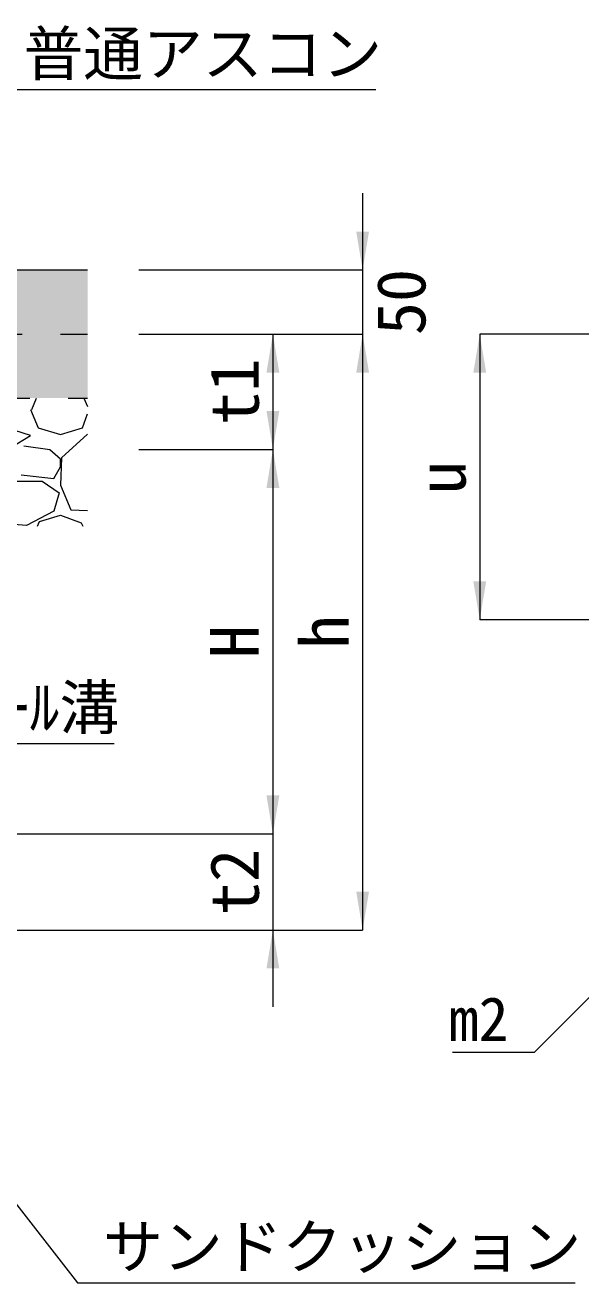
# Model space of a CAD drawing. Units: millimetres, scale not verified. Extents: x 58559 to 106559, y -58351 to -47326.
# Drawn here: x 61871 to 62304, y -52243 to -51261 of the extents above; entities that cross this region are included whole.
import ezdxf
from ezdxf.enums import TextEntityAlignment as Align

# ---------------------------------------------------------------- set-up
doc = ezdxf.new("R2010")
doc.units = ezdxf.units.MM
doc.header["$LTSCALE"] = 50
doc.linetypes.add('USER2', pattern=[1.35, 0.75, -0.6])
for name, color, linetype, lineweight in [('ハッチング_基礎', 150, 'Continuous', 9), ('寸法線', 7, 'Continuous', 13), ('引出線', 4, 'Continuous', 13), ('舗装・基礎', 3, 'Continuous', 13)]:
    doc.layers.add(name, color=color, linetype=linetype, lineweight=lineweight)
doc.layers.add('ハッチング_舗装', color=7, linetype='Continuous')
doc.styles.add('ＭＳ ゴシック', font='')
doc.styles.get('ＭＳ ゴシック').set_extended_font_data('MS Gothic')

# ---------------------------------------------------------------- blocks, each defined once
blk = doc.blocks.new('filled_arrow')
at = {"color": 0, "linetype": 'Continuous', "lineweight": -2}
blk.add_solid([(7.5, 1.25), (0, 0), (7.5, -1.25)], dxfattribs=at)

msp = doc.modelspace()

# ---------------------------------------------------------------- hatches: boundary and pattern name
at = {"layer": 'ハッチング_舗装'}
for points in [[(61763.15, -51502.3), (61919.15, -51502.3), (61919.15, -51452.3), (61580.65, -51452.3), (61580.65, -51492.8, 0.41421), (61585.65, -51497.8), (61636.15, -51497.8), (61636.15, -51502.3)], [(61763.15, -51502.3), (61769.15, -51508.3), (61769.15, -51552.3), (61919.15, -51552.3), (61919.15, -51502.3)]]:
    msp.add_hatch(color=256, dxfattribs=at).paths.add_polyline_path(points)

# ---------------------------------------------------------------- linework, layer by layer
at = {"layer": 'ハッチング_基礎'}
for p, q in [((61875.59, -51561.23), (61879.41, -51552.3)), ((61916.17, -51552.3), (61919.15, -51558.76)), ((61874.57, -51561.23), (61880.67, -51575.46)), ((61915.21, -51575.46), (61919.15, -51564.42)), ((61874.57, -51581.55), (61862.38, -51577.49)), ((61880.67, -51575.46), (61897.94, -51580.54)), ((61897.94, -51580.54), (61915.21, -51575.46)), ((61859.33, -51590.7), (61874.57, -51581.55)), ((61919.15, -51580.38), (61898.95, -51598.82)), ((61889.81, -51592.73), (61869.49, -51589.68)), ((61897.94, -51599.84), (61889.81, -51592.73)), ((61892.86, -51615.08), (61897.94, -51605.94)), ((61898.95, -51598.82), (61897.94, -51620.16)), ((61897.94, -51605.94), (61897.94, -51599.84)), ((61857.3, -51617.11), (61883.71, -51617.11)), ((61867.46, -51612.03), (61892.86, -51615.08)), ((61883.71, -51617.11), (61896.92, -51626.26)), ((61896.92, -51626.26), (61892.86, -51640.48)), ((61897.94, -51620.16), (61906.07, -51639.46)), ((61892.86, -51640.48), (61871.52, -51651.66)), ((61881.68, -51648.61), (61897.94, -51643.53)), ((61897.94, -51643.53), (61914.19, -51649.62)), ((61906.07, -51639.46), (61919.15, -51640.09)), ((61871.52, -51651.66), (61846.12, -51649.62)), ((61880.1, -51652.3), (61881.68, -51648.61)), ((61914.19, -51649.62), (61915.43, -51652.3))]:
    msp.add_line(p, q, dxfattribs=at)
at = {"layer": '寸法線'}
for p, q in [((62133.73, -51392.3), (62133.73, -51562.3)), ((61959.15, -51452.3), (62133.73, -51452.3)), ((61959.15, -51502.3), (62063.73, -51502.3)), ((61959.15, -51502.3), (62133.73, -51502.3)), ((61959.15, -51502.3), (62133.73, -51502.3)), ((62063.73, -51502.3), (62063.73, -51592.3)), ((62133.73, -51502.3), (62133.73, -51967.3)), ((62225.08, -51502.3), (62225.08, -51725.3)), ((62322.95, -51502.3), (62225.08, -51502.3)), ((61959.15, -51592.3), (62063.73, -51592.3)), ((61959.15, -51592.3), (62063.73, -51592.3)), ((62063.73, -51592.3), (62063.73, -51892.3)), ((62322.95, -51725.3), (62225.08, -51725.3)), ((62063.73, -51832.3), (62063.73, -52027.3)), ((61809.15, -51892.3), (62063.73, -51892.3)), ((61809.15, -51892.3), (62063.73, -51892.3)), ((61799.15, -51967.3), (62063.73, -51967.3)), ((61799.15, -51967.3), (62133.73, -51967.3))]:
    msp.add_line(p, q, dxfattribs=at)
at = {"layer": '引出線'}
for points in [[(61708.42, -51452.3), (61849.17, -51311.55), (62144.01, -51311.55)], [(61742.15, -51821.78), (61807.26, -51821.78), (61940.01, -51821.78)], [(62375.45, -51954.8), (62267.44, -52062.81), (62203.95, -52062.81)], [(61712.53, -51987.3), (61911.28, -52242.59), (62299.51, -52242.59)]]:
    msp.add_lwpolyline(points, dxfattribs=at)
at = {"layer": '舗装・基礎'}
msp.add_line((61580.65, -51452.3), (61919.15, -51452.3), dxfattribs=at)
at = {"layer": '舗装・基礎', "linetype": 'USER2'}
for p, q in [((61763.15, -51502.3), (61919.15, -51502.3)), ((61769.15, -51552.3), (61919.15, -51552.3))]:
    msp.add_line(p, q, dxfattribs=at)

# ---------------------------------------------------------------- block references
at = {"layer": '寸法線', "xscale": 4, "yscale": 4}
for p, rotation in [((62133.73, -51452.3), 90), ((62063.73, -51502.3), 270), ((62133.73, -51502.3), 270), ((62133.73, -51502.3), 270), ((62225.08, -51502.3), 270), ((62063.73, -51592.3), 90), ((62063.73, -51592.3), 270), ((62225.08, -51725.3), 90), ((62063.73, -51892.3), 90), ((62063.73, -51892.3), 90), ((62133.73, -51967.3), 90), ((62063.73, -51967.3), 270)]:
    msp.add_blockref('filled_arrow', p, dxfattribs=dict(at, rotation=rotation))

# ---------------------------------------------------------------- texts
at = {"layer": '寸法線', "style": 'ＭＳ ゴシック'}
for s, p in [('50', (62163.73, -51477.3)), ('t1', (62033.73, -51547.3)), ('u', (62195.08, -51613.8)), ('h', (62103.73, -51734.8)), ('H', (62033.73, -51742.3)), ('t2', (62033.73, -51929.8))]:
    msp.add_text(s, height=37.98, rotation=90, dxfattribs=at).set_placement(p, align=Align.MIDDLE_CENTER)
at = {"layer": '引出線', "style": 'ＭＳ ゴシック'}
for s, p in [('普通アスコン', (61869.17, -51266.34)), ('ｼｰﾙ溝', (61827.26, -51776.57)), ('サンドクッション', (61931.28, -52197.19))]:
    msp.add_text(s, height=34.18, dxfattribs=at).set_placement(p, align=Align.TOP_LEFT)
msp.add_text('m2', height=34.18, dxfattribs=at).set_placement((62247.44, -52019.61), align=Align.TOP_RIGHT)

doc.saveas('drawing.dxf')
